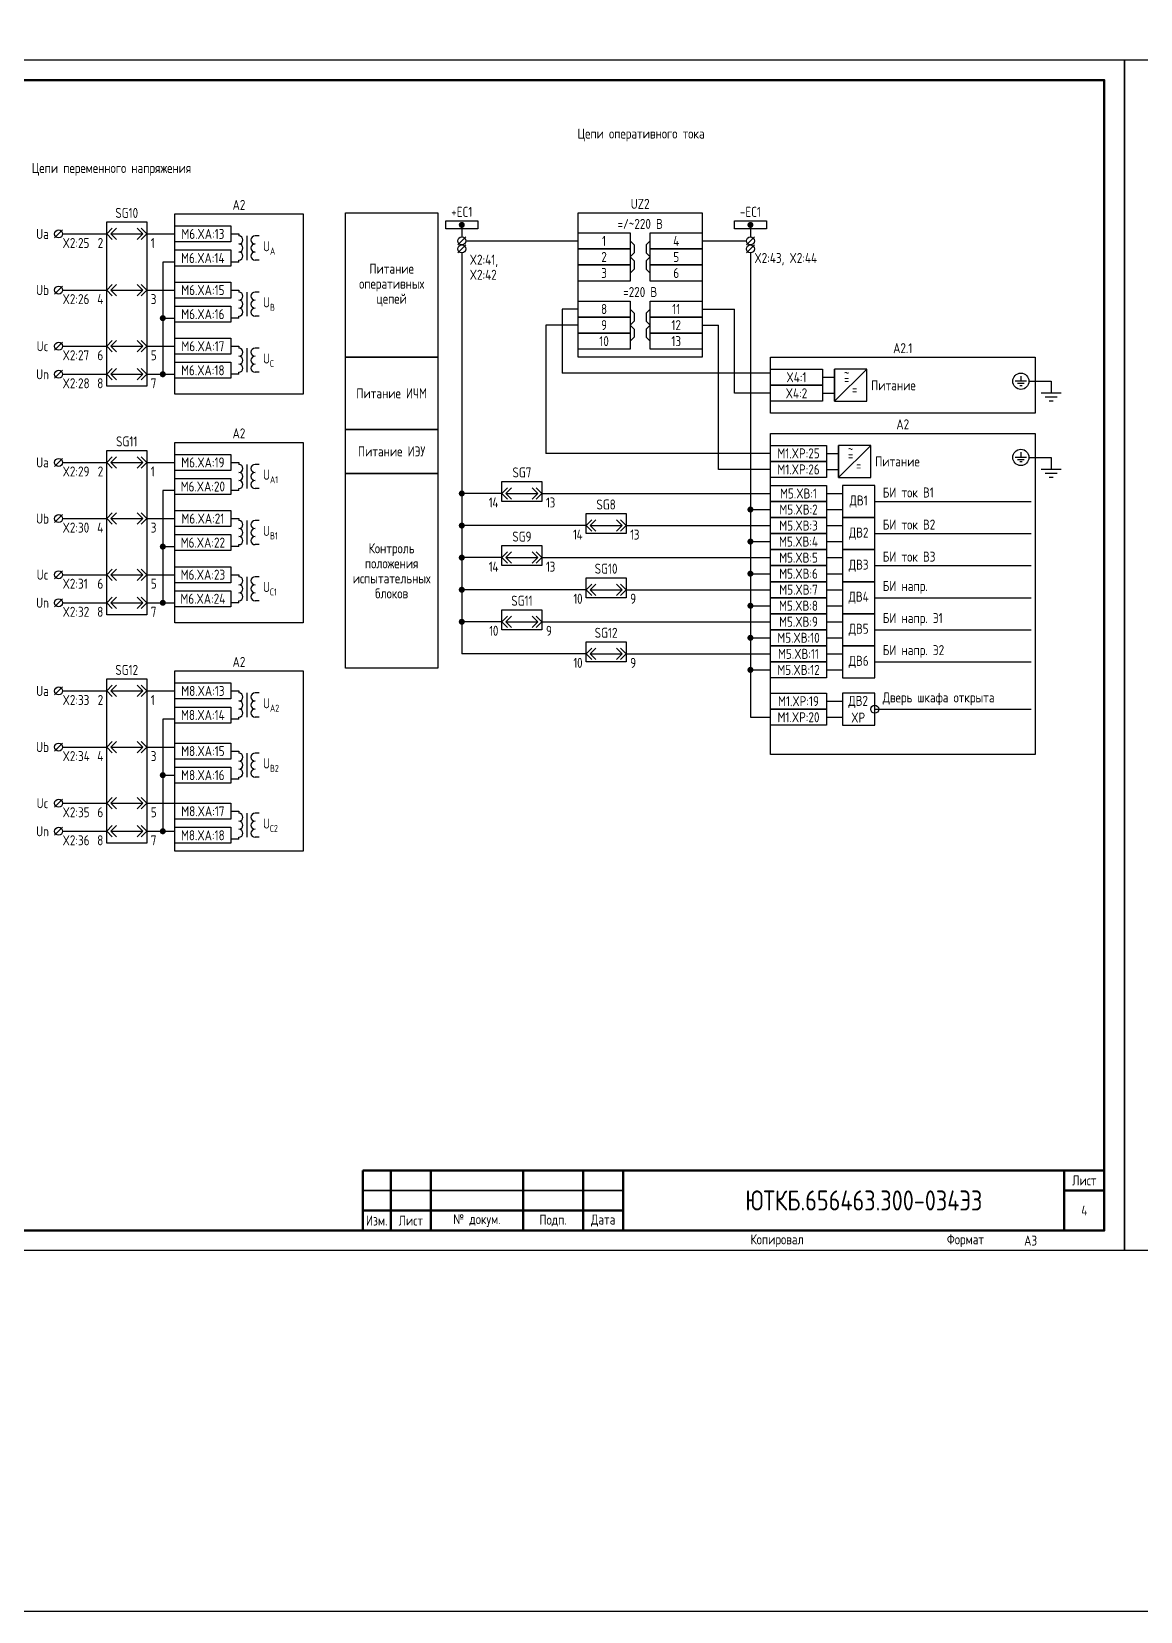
# Model space of a CAD drawing. Header units: millimetres. Extents: x -1102 to 3953, y -90 to 618.
# Drawn here: x 1407.4 to 1684, y -90 to 304.1 of the extents above; entities that cross this region are included whole.
import ezdxf

# ---------------------------------------------------------------- set-up
doc = ezdxf.new("R2010")
doc.units = ezdxf.units.MM
doc.styles.add('Gost_type_A', font='GOST_A.TTF')

# ---------------------------------------------------------------- blocks, each defined once
blk = doc.blocks.new('Формат_А3')
blk.add_lwpolyline([(-420, 297), (0, 297), (0, 0), (-420, 0)], close=True)
at = {"lineweight": 50}
blk.add_lwpolyline([(-400, 292), (-5, 292), (-5, 5), (-400, 5)], close=True, dxfattribs=at)
blk = doc.blocks.new('Штамп малый нижний')
at = {"lineweight": 50}
for points in [[(-185, 15), (-178, 15), (-178, 5), (-185, 5)], [(-178, 15), (-168, 15), (-168, 5), (-178, 5)], [(-168, 15), (-145, 15), (-145, 5), (-168, 5)], [(-145, 15), (-130, 15), (-130, 5), (-145, 5)], [(-130, 15), (-120, 15), (-120, 5), (-130, 5)], [(-120, 15), (-10, 15), (-10, 0), (-120, 0)], [(-10, 15), (0, 15), (0, 10), (-10, 10)], [(-10, 10), (0, 10), (0, 0), (-10, 0)], [(-185, 5), (-178, 5), (-178, 0), (-185, 0)], [(-178, 5), (-168, 5), (-168, 0), (-178, 0)], [(-168, 5), (-145, 5), (-145, 0), (-168, 0)], [(-145, 5), (-130, 5), (-130, 0), (-145, 0)], [(-130, 5), (-120, 5), (-120, 0), (-130, 0)]]:
    blk.add_lwpolyline(points, close=True, dxfattribs=at)
for points in [[(-185, 15), (-178, 15), (-178, 10), (-185, 10)], [(-178, 15), (-168, 15), (-168, 10), (-178, 10)], [(-168, 15), (-145, 15), (-145, 10), (-168, 10)], [(-145, 15), (-130, 15), (-130, 10), (-145, 10)], [(-130, 15), (-120, 15), (-120, 10), (-130, 10)], [(-185, 10), (-178, 10), (-178, 5), (-185, 5)], [(-178, 10), (-168, 10), (-168, 5), (-178, 5)], [(-168, 10), (-145, 10), (-145, 5), (-168, 5)], [(-145, 10), (-130, 10), (-130, 5), (-145, 5)], [(-130, 10), (-120, 10), (-120, 5), (-130, 5)]]:
    blk.add_lwpolyline(points, close=True)
at = {"char_height": 2.5, "style": 'Gost_type_A'}
for s, insert, width, attachment_point in [('Лист', (-5, 12.5), 10, 5), ('№ докум.', (-156.5, 2.5), 23, 5), ('Подп.', (-137.5, 2.5), 15, 5), ('Дата', (-125, 2.5), 10, 5), ('Изм.', (-181.5, 2.5), 7, 5), ('Лист', (-173, 2.5), 10, 5), ('Копировал', (-75, -2.53), 13.1202, 6), ('Формат', (-30, -2.53), 13.1202, 6)]:
    blk.add_mtext(s, dxfattribs=dict(at, insert=insert, width=width, attachment_point=attachment_point))
blk = doc.blocks.new('БИ_разъем')
for p, q in [((0, 0), (1.41, 1.41)), ((0, 0), (1.41, 1.41)), ((0, 0), (1.41, -1.41)), ((0, 0), (1.41, -1.41)), ((1, 0), (2.41, 1.41)), ((1, 0), (2.41, -1.41)), ((1, 0), (9, 0)), ((9, 0), (7.59, 1.41)), ((9, 0), (7.59, -1.41)), ((10, 0), (8.59, 1.41)), ((10, 0), (8.59, 1.41)), ((10, 0), (8.59, -1.41)), ((10, 0), (8.59, -1.41))]:
    blk.add_line(p, q)
blk = doc.blocks.new('POINT')
at = {"const_width": 0.75}
blk.add_lwpolyline([(-0.375, 0, 1), (0.375, 0, 1)], format="xyb", close=True, dxfattribs=at)
blk = doc.blocks.new('Шинка')
blk.add_lwpolyline([(-4, 1), (4, 1), (4, -1), (-4, -1)], close=True)
blk.add_blockref('POINT', (0, 0))

msp = doc.modelspace()

# ---------------------------------------------------------------- linework, layer by layer
for p, q in [((1415.14, 254.6), (1413.14, 252.6)), ((1415.14, 253.6), (1426.14, 253.6)), ((1436.14, 253.6), (1443.14, 253.6)), ((1515.72, 252.86), (1513.72, 250.86)), ((1514.72, 255.86), (1514.72, 252.86)), ((1587.72, 252.86), (1585.72, 250.86)), ((1586.72, 255.86), (1586.72, 252.86)), ((1515.72, 250.86), (1513.72, 248.86)), ((1514.72, 248.86), (1514.72, 148.86)), ((1515.72, 251.86), (1543.72, 251.86)), ((1574.72, 251.86), (1585.72, 251.86)), ((1587.72, 250.86), (1585.72, 248.86)), ((1586.72, 248.86), (1586.72, 133.05)), ((1443.14, 246.6), (1440.14, 246.6)), ((1440.14, 246.6), (1440.14, 218.6)), ((1415.14, 240.6), (1413.14, 238.6)), ((1415.15, 239.6), (1425.98, 239.6)), ((1436.31, 239.6), (1443.14, 239.6)), ((1440.14, 232.6), (1443.14, 232.6)), ((1543.72, 234.86), (1539.72, 234.86)), ((1539.72, 234.86), (1539.72, 218.86)), ((1574.72, 234.86), (1582.72, 234.86)), ((1582.72, 213.86), (1582.72, 234.86)), ((1535.72, 230.86), (1535.72, 198.86)), ((1543.72, 230.86), (1535.72, 230.86)), ((1574.72, 230.86), (1578.72, 230.86)), ((1578.72, 194.86), (1578.72, 230.86)), ((1415.14, 226.6), (1413.14, 224.6)), ((1415.15, 225.6), (1425.98, 225.6)), ((1436.31, 225.6), (1443.14, 225.6)), ((1415.14, 219.6), (1413.14, 217.6)), ((1415.15, 218.6), (1425.98, 218.6)), ((1436.31, 218.6), (1443.14, 218.6)), ((1591.72, 218.86), (1539.72, 218.86)), ((1607.72, 211.86), (1607.72, 219.86)), ((1607.72, 211.86), (1615.72, 219.86)), ((1656.2, 216.86), (1661.72, 216.86)), ((1591.72, 213.86), (1582.72, 213.86)), ((1415.14, 197.6), (1413.14, 195.6)), ((1591.72, 198.86), (1535.72, 198.86)), ((1608.72, 192.86), (1608.72, 200.86)), ((1608.72, 192.86), (1616.72, 200.86)), ((1656.2, 197.86), (1661.72, 197.86)), ((1415.14, 196.6), (1426.14, 196.6)), ((1436.14, 196.6), (1443.14, 196.6)), ((1591.72, 194.86), (1578.72, 194.86)), ((1443.14, 189.6), (1440.14, 189.6)), ((1440.14, 189.6), (1440.14, 161.6)), ((1524.72, 188.86), (1514.72, 188.86)), ((1534.72, 188.86), (1591.72, 188.86)), ((1605.72, 188.86), (1609.72, 188.86)), ((1617.72, 186.86), (1656.72, 186.86)), ((1415.14, 183.6), (1413.14, 181.6)), ((1415.15, 182.6), (1425.98, 182.6)), ((1436.31, 182.6), (1443.14, 182.6)), ((1586.72, 184.86), (1591.72, 184.86)), ((1605.72, 184.86), (1609.72, 184.86)), ((1545.72, 180.86), (1514.72, 180.86)), ((1555.72, 180.86), (1591.72, 180.86)), ((1605.72, 180.86), (1609.72, 180.86)), ((1617.72, 178.86), (1656.72, 178.86)), ((1440.14, 175.6), (1443.14, 175.6)), ((1586.72, 176.86), (1591.72, 176.86)), ((1605.72, 176.86), (1609.72, 176.86)), ((1415.14, 169.6), (1413.14, 167.6)), ((1524.72, 172.86), (1514.72, 172.86)), ((1534.72, 172.86), (1591.72, 172.86)), ((1605.72, 172.86), (1609.72, 172.86)), ((1617.72, 170.86), (1656.72, 170.86)), ((1415.15, 168.6), (1425.98, 168.6)), ((1436.31, 168.6), (1443.14, 168.6)), ((1586.72, 168.86), (1591.72, 168.86)), ((1605.72, 168.86), (1609.72, 168.86)), ((1415.14, 162.6), (1413.14, 160.6)), ((1415.15, 161.6), (1425.98, 161.6)), ((1436.31, 161.6), (1443.14, 161.6)), ((1545.72, 164.86), (1514.72, 164.86)), ((1555.72, 164.86), (1591.72, 164.86)), ((1605.72, 164.86), (1609.72, 164.86)), ((1617.72, 162.86), (1656.72, 162.86)), ((1586.72, 160.86), (1591.72, 160.86)), ((1605.72, 160.86), (1609.72, 160.86)), ((1524.72, 156.86), (1514.72, 156.86)), ((1534.72, 156.86), (1591.72, 156.86)), ((1605.72, 156.86), (1609.72, 156.86)), ((1617.72, 154.86), (1656.72, 154.86)), ((1586.72, 152.86), (1591.72, 152.86)), ((1605.72, 152.86), (1609.72, 152.86)), ((1545.72, 148.86), (1514.72, 148.86)), ((1555.72, 148.86), (1591.72, 148.86)), ((1605.72, 148.86), (1609.72, 148.86)), ((1617.72, 146.86), (1656.72, 146.86)), ((1586.72, 144.86), (1591.72, 144.86)), ((1605.72, 144.86), (1609.72, 144.86)), ((1415.14, 140.6), (1413.14, 138.6)), ((1415.14, 139.6), (1426.14, 139.6)), ((1436.14, 139.6), (1443.14, 139.6)), ((1605.72, 137.05), (1609.72, 137.05)), ((1617.72, 135.05), (1656.72, 135.05)), ((1443.14, 132.6), (1440.14, 132.6)), ((1440.14, 132.6), (1440.14, 104.6)), ((1586.72, 133.05), (1591.72, 133.05)), ((1605.72, 133.05), (1609.72, 133.05)), ((1415.14, 126.6), (1413.14, 124.6)), ((1415.15, 125.6), (1425.98, 125.6)), ((1436.31, 125.6), (1443.14, 125.6)), ((1440.14, 118.6), (1443.14, 118.6)), ((1415.14, 112.6), (1413.14, 110.6)), ((1415.15, 111.6), (1425.98, 111.6)), ((1436.31, 111.6), (1443.14, 111.6)), ((1415.14, 105.6), (1413.14, 103.6)), ((1415.15, 104.6), (1425.98, 104.6)), ((1436.31, 104.6), (1443.14, 104.6))]:
    msp.add_line(p, q)
at = {"ltscale": 4}
for p, q in [((1457.14, 253.6), (1459.14, 253.6)), ((1459.14, 253.6), (1459.14, 253.1)), ((1459.14, 253.6), (1459.14, 253.1)), ((1461.14, 253.1), (1461.14, 249.1)), ((1464.14, 253.1), (1463.14, 253.1)), ((1461.14, 251.1), (1461.14, 247.1)), ((1459.14, 246.6), (1457.14, 246.6)), ((1459.14, 246.6), (1459.14, 247.1)), ((1464.14, 247.1), (1463.14, 247.1)), ((1457.14, 239.6), (1459.14, 239.6)), ((1459.14, 239.6), (1459.14, 239.1)), ((1459.14, 239.6), (1459.14, 239.1)), ((1461.14, 239.1), (1461.14, 235.1)), ((1461.14, 237.1), (1461.14, 233.1)), ((1464.14, 239.1), (1463.14, 239.1)), ((1459.14, 232.6), (1457.14, 232.6)), ((1459.14, 232.6), (1459.14, 233.1)), ((1464.14, 233.1), (1463.14, 233.1)), ((1457.14, 225.6), (1459.14, 225.6)), ((1459.14, 225.6), (1459.14, 225.1)), ((1459.14, 225.6), (1459.14, 225.1)), ((1461.14, 225.1), (1461.14, 221.1)), ((1464.14, 225.1), (1463.14, 225.1)), ((1461.14, 223.1), (1461.14, 219.1)), ((1459.14, 218.6), (1457.14, 218.6)), ((1459.14, 218.6), (1459.14, 219.1)), ((1464.14, 219.1), (1463.14, 219.1)), ((1604.72, 217.86), (1607.72, 217.86)), ((1604.72, 213.86), (1607.72, 213.86)), ((1605.72, 198.86), (1608.72, 198.86)), ((1457.14, 196.6), (1459.14, 196.6)), ((1459.14, 196.6), (1459.14, 196.1)), ((1459.14, 196.6), (1459.14, 196.1)), ((1461.14, 196.1), (1461.14, 192.1)), ((1461.14, 194.1), (1461.14, 190.1)), ((1464.14, 196.1), (1463.14, 196.1)), ((1605.72, 194.86), (1608.72, 194.86)), ((1459.14, 189.6), (1457.14, 189.6)), ((1459.14, 189.6), (1459.14, 190.1)), ((1464.14, 190.1), (1463.14, 190.1)), ((1457.14, 182.6), (1459.14, 182.6)), ((1459.14, 182.6), (1459.14, 182.1)), ((1459.14, 182.6), (1459.14, 182.1)), ((1461.14, 182.1), (1461.14, 178.1)), ((1464.14, 182.1), (1463.14, 182.1)), ((1461.14, 180.1), (1461.14, 176.1)), ((1459.14, 175.6), (1457.14, 175.6)), ((1459.14, 175.6), (1459.14, 176.1)), ((1464.14, 176.1), (1463.14, 176.1)), ((1457.14, 168.6), (1459.14, 168.6)), ((1459.14, 168.6), (1459.14, 168.1)), ((1459.14, 168.6), (1459.14, 168.1)), ((1461.14, 168.1), (1461.14, 164.1)), ((1461.14, 166.1), (1461.14, 162.1)), ((1464.14, 168.1), (1463.14, 168.1)), ((1459.14, 161.6), (1457.14, 161.6)), ((1459.14, 161.6), (1459.14, 162.1)), ((1464.14, 162.1), (1463.14, 162.1)), ((1457.14, 139.6), (1459.14, 139.6)), ((1459.14, 139.6), (1459.14, 139.1)), ((1459.14, 139.6), (1459.14, 139.1)), ((1461.14, 139.1), (1461.14, 135.1)), ((1464.14, 139.1), (1463.14, 139.1)), ((1461.14, 137.1), (1461.14, 133.1)), ((1459.14, 132.6), (1457.14, 132.6)), ((1459.14, 132.6), (1459.14, 133.1)), ((1464.14, 133.1), (1463.14, 133.1)), ((1457.14, 124.6), (1459.14, 124.6)), ((1459.14, 124.6), (1459.14, 124.1)), ((1459.14, 124.6), (1459.14, 124.1)), ((1461.14, 124.1), (1461.14, 120.1)), ((1464.14, 124.1), (1463.14, 124.1)), ((1461.14, 122.1), (1461.14, 118.1)), ((1459.14, 117.6), (1457.14, 117.6)), ((1459.14, 117.6), (1459.14, 118.1)), ((1464.14, 118.1), (1463.14, 118.1)), ((1457.14, 109.6), (1459.14, 109.6)), ((1459.14, 109.6), (1459.14, 109.1)), ((1459.14, 109.6), (1459.14, 109.1)), ((1461.14, 109.1), (1461.14, 105.1)), ((1461.14, 107.1), (1461.14, 103.1)), ((1464.14, 109.1), (1463.14, 109.1)), ((1459.14, 102.6), (1457.14, 102.6)), ((1459.14, 102.6), (1459.14, 103.1)), ((1464.14, 103.1), (1463.14, 103.1))]:
    msp.add_line(p, q, dxfattribs=at)
at = {"ltscale": 4.32}
for p, q in [((1655.61, 216.86), (1652.76, 216.86)), ((1654.18, 218.14), (1654.18, 216.86)), ((1661.72, 216.86), (1661.72, 213.86)), ((1655.04, 216.29), (1653.33, 216.29)), ((1654.47, 215.72), (1653.9, 215.72)), ((1664.22, 213.86), (1659.22, 213.86)), ((1663.22, 212.86), (1660.22, 212.86)), ((1662.22, 211.86), (1661.22, 211.86)), ((1655.61, 197.86), (1652.76, 197.86)), ((1655.04, 197.29), (1653.33, 197.29)), ((1654.18, 199.14), (1654.18, 197.86)), ((1661.72, 197.86), (1661.72, 194.86)), ((1654.47, 196.72), (1653.9, 196.72)), ((1664.22, 194.86), (1659.22, 194.86)), ((1663.22, 193.86), (1660.22, 193.86)), ((1662.22, 192.86), (1661.22, 192.86))]:
    msp.add_line(p, q, dxfattribs=at)
for points in [[(-1102, 618), (3953, 618), (3953, -90), (-1102, -90)], [(1426.14, 256.6), (1436.14, 256.6), (1436.14, 215.6), (1426.14, 215.6)], [(1443.14, 258.6), (1475.14, 258.6), (1475.14, 213.6), (1443.14, 213.6)], [(1508.72, 222.86), (1485.72, 222.86), (1485.72, 258.86), (1508.72, 258.86)], [(1543.72, 258.86), (1574.72, 258.86), (1574.72, 222.86), (1543.72, 222.86)], [(1443.14, 255.6), (1457.14, 255.6), (1457.14, 251.6), (1443.14, 251.6)], [(1543.72, 253.86), (1556.72, 253.86), (1556.72, 249.86), (1543.72, 249.86)], [(1561.72, 253.86), (1574.72, 253.86), (1574.72, 249.86), (1561.72, 249.86)], [(1443.14, 249.6), (1457.14, 249.6), (1457.14, 245.6), (1443.14, 245.6)], [(1543.72, 249.86), (1556.72, 249.86), (1556.72, 245.86), (1543.72, 245.86)], [(1561.72, 249.86), (1574.72, 249.86), (1574.72, 245.86), (1561.72, 245.86)], [(1543.72, 245.86), (1556.72, 245.86), (1556.72, 241.86), (1543.72, 241.86)], [(1561.72, 245.86), (1574.72, 245.86), (1574.72, 241.86), (1561.72, 241.86)], [(1443.14, 241.6), (1457.14, 241.6), (1457.14, 237.6), (1443.14, 237.6)], [(1543.72, 236.86), (1556.72, 236.86), (1556.72, 232.86), (1543.72, 232.86)], [(1561.72, 236.86), (1574.72, 236.86), (1574.72, 232.86), (1561.72, 232.86)], [(1443.14, 235.6), (1457.14, 235.6), (1457.14, 231.6), (1443.14, 231.6)], [(1543.72, 232.86), (1556.72, 232.86), (1556.72, 228.86), (1543.72, 228.86)], [(1561.72, 232.86), (1574.72, 232.86), (1574.72, 228.86), (1561.72, 228.86)], [(1543.72, 228.86), (1556.72, 228.86), (1556.72, 224.86), (1543.72, 224.86)], [(1561.72, 228.86), (1574.72, 228.86), (1574.72, 224.86), (1561.72, 224.86)], [(1443.14, 227.6), (1457.14, 227.6), (1457.14, 223.6), (1443.14, 223.6)], [(1443.14, 221.6), (1457.14, 221.6), (1457.14, 217.6), (1443.14, 217.6)], [(1508.72, 204.86), (1485.72, 204.86), (1485.72, 222.86), (1508.72, 222.86)], [(1591.72, 222.86), (1657.72, 222.86), (1657.72, 208.86), (1591.72, 208.86)], [(1591.72, 219.86), (1604.72, 219.86), (1604.72, 215.86), (1591.72, 215.86)], [(1591.72, 215.86), (1604.72, 215.86), (1604.72, 211.86), (1591.72, 211.86)], [(1443.14, 201.6), (1475.14, 201.6), (1475.14, 156.6), (1443.14, 156.6)], [(1508.72, 193.86), (1485.72, 193.86), (1485.72, 204.86), (1508.72, 204.86)], [(1591.72, 203.86), (1657.72, 203.86), (1657.72, 123.77), (1591.72, 123.77)], [(1426.14, 199.6), (1436.14, 199.6), (1436.14, 158.6), (1426.14, 158.6)], [(1443.14, 198.6), (1457.14, 198.6), (1457.14, 194.6), (1443.14, 194.6)], [(1591.72, 200.86), (1605.72, 200.86), (1605.72, 196.86), (1591.72, 196.86)], [(1508.72, 145.26), (1485.72, 145.26), (1485.72, 193.86), (1508.72, 193.86)], [(1591.72, 196.86), (1605.72, 196.86), (1605.72, 192.86), (1591.72, 192.86)], [(1443.14, 192.6), (1457.14, 192.6), (1457.14, 188.6), (1443.14, 188.6)], [(1524.72, 191.86), (1534.72, 191.86), (1534.72, 186.86), (1524.72, 186.86)], [(1591.72, 190.86), (1605.72, 190.86), (1605.72, 186.86), (1591.72, 186.86)], [(1591.72, 186.86), (1605.72, 186.86), (1605.72, 182.86), (1591.72, 182.86)], [(1443.14, 184.6), (1457.14, 184.6), (1457.14, 180.6), (1443.14, 180.6)], [(1545.72, 183.86), (1555.72, 183.86), (1555.72, 178.86), (1545.72, 178.86)], [(1591.72, 182.86), (1605.72, 182.86), (1605.72, 178.86), (1591.72, 178.86)], [(1443.14, 178.6), (1457.14, 178.6), (1457.14, 174.6), (1443.14, 174.6)], [(1591.72, 178.86), (1605.72, 178.86), (1605.72, 174.86), (1591.72, 174.86)], [(1524.72, 175.86), (1534.72, 175.86), (1534.72, 170.86), (1524.72, 170.86)], [(1591.72, 174.86), (1605.72, 174.86), (1605.72, 170.86), (1591.72, 170.86)], [(1443.14, 170.6), (1457.14, 170.6), (1457.14, 166.6), (1443.14, 166.6)], [(1591.72, 170.86), (1605.72, 170.86), (1605.72, 166.86), (1591.72, 166.86)], [(1545.72, 167.86), (1555.72, 167.86), (1555.72, 162.86), (1545.72, 162.86)], [(1591.72, 166.86), (1605.72, 166.86), (1605.72, 162.86), (1591.72, 162.86)], [(1443.14, 164.6), (1457.14, 164.6), (1457.14, 160.6), (1443.14, 160.6)], [(1591.72, 162.86), (1605.72, 162.86), (1605.72, 158.86), (1591.72, 158.86)], [(1524.72, 159.86), (1534.72, 159.86), (1534.72, 154.86), (1524.72, 154.86)], [(1591.72, 158.86), (1605.72, 158.86), (1605.72, 154.86), (1591.72, 154.86)], [(1591.72, 154.86), (1605.72, 154.86), (1605.72, 150.86), (1591.72, 150.86)], [(1545.72, 151.86), (1555.72, 151.86), (1555.72, 146.86), (1545.72, 146.86)], [(1591.72, 150.86), (1605.72, 150.86), (1605.72, 146.86), (1591.72, 146.86)], [(1591.72, 146.86), (1605.72, 146.86), (1605.72, 142.86), (1591.72, 142.86)], [(1426.14, 142.6), (1436.14, 142.6), (1436.14, 101.6), (1426.14, 101.6)], [(1443.14, 144.6), (1475.14, 144.6), (1475.14, 99.6), (1443.14, 99.6)], [(1443.14, 141.6), (1457.14, 141.6), (1457.14, 137.6), (1443.14, 137.6)], [(1591.72, 139.05), (1605.72, 139.05), (1605.72, 135.05), (1591.72, 135.05)], [(1443.14, 135.6), (1457.14, 135.6), (1457.14, 131.6), (1443.14, 131.6)], [(1591.72, 135.05), (1605.72, 135.05), (1605.72, 131.05), (1591.72, 131.05)], [(1443.14, 126.6), (1457.14, 126.6), (1457.14, 122.6), (1443.14, 122.6)], [(1443.14, 120.6), (1457.14, 120.6), (1457.14, 116.6), (1443.14, 116.6)], [(1443.14, 111.6), (1457.14, 111.6), (1457.14, 107.6), (1443.14, 107.6)], [(1443.14, 105.6), (1457.14, 105.6), (1457.14, 101.6), (1443.14, 101.6)]]:
    msp.add_lwpolyline(points, close=True)
for points in [[(1556.72, 251.86), (1557.72, 250.86), (1557.72, 248.86), (1556.72, 247.86)], [(1561.72, 251.86), (1560.72, 250.86), (1560.72, 248.86), (1561.72, 247.86)], [(1556.72, 247.86), (1557.72, 246.86), (1557.72, 244.86), (1556.72, 243.86)], [(1561.72, 247.86), (1560.72, 246.86), (1560.72, 244.86), (1561.72, 243.86)], [(1556.72, 234.86), (1557.72, 233.86), (1557.72, 231.86), (1556.72, 230.86)], [(1561.72, 234.86), (1560.72, 233.86), (1560.72, 231.86), (1561.72, 230.86)], [(1556.72, 230.86), (1557.72, 229.86), (1557.72, 227.86), (1556.72, 226.86)], [(1561.72, 230.86), (1560.72, 229.86), (1560.72, 227.86), (1561.72, 226.86)]]:
    msp.add_lwpolyline(points)
at = {"ltscale": 4}
for points in [[(1607.72, 211.86), (1615.72, 211.86), (1615.72, 219.86), (1607.72, 219.86)], [(1608.72, 192.86), (1616.72, 192.86), (1616.72, 200.86), (1608.72, 200.86)], [(1609.72, 182.86), (1617.72, 182.86), (1617.72, 190.86), (1609.72, 190.86)], [(1609.72, 174.86), (1617.72, 174.86), (1617.72, 182.86), (1609.72, 182.86)], [(1609.72, 166.86), (1617.72, 166.86), (1617.72, 174.86), (1609.72, 174.86)], [(1609.72, 158.86), (1617.72, 158.86), (1617.72, 166.86), (1609.72, 166.86)], [(1609.72, 150.86), (1617.72, 150.86), (1617.72, 158.86), (1609.72, 158.86)], [(1609.72, 142.86), (1617.72, 142.86), (1617.72, 150.86), (1609.72, 150.86)], [(1609.72, 131.05), (1617.72, 131.05), (1617.72, 139.05), (1609.72, 139.05)]]:
    msp.add_lwpolyline(points, close=True, dxfattribs=at)
for centre, radius in [((1414.14, 253.6), 1), ((1514.72, 251.86), 1), ((1586.72, 251.86), 1), ((1514.72, 249.86), 1), ((1586.72, 249.86), 1), ((1414.14, 239.6), 1), ((1414.14, 225.6), 1), ((1414.14, 218.6), 1), ((1654.18, 216.86), 2.02), ((1414.14, 196.6), 1), ((1654.18, 197.86), 2.02), ((1414.14, 182.6), 1), ((1414.14, 168.6), 1), ((1414.14, 161.6), 1), ((1414.14, 139.6), 1), ((1617.72, 135.05), 1), ((1414.14, 125.6), 1), ((1414.14, 111.6), 1), ((1414.14, 104.6), 1)]:
    msp.add_circle(centre, radius)
for centre, start, end in [((1459.14, 252.1), 270, 90), ((1463.14, 252.1), 90, 270), ((1463.14, 252.1), 90, 270), ((1459.14, 250.1), 270, 90), ((1459.14, 248.1), 270, 90), ((1463.14, 250.1), 90, 270), ((1463.14, 250.1), 90, 270), ((1463.14, 248.1), 90, 270), ((1459.14, 238.1), 270, 90), ((1459.14, 236.1), 270, 90), ((1463.14, 238.1), 90, 270), ((1463.14, 238.1), 90, 270), ((1463.14, 236.1), 90, 270), ((1463.14, 236.1), 90, 270), ((1459.14, 234.1), 270, 90), ((1463.14, 234.1), 90, 270), ((1459.14, 224.1), 270, 90), ((1463.14, 224.1), 90, 270), ((1463.14, 224.1), 90, 270), ((1459.14, 222.1), 270, 90), ((1459.14, 220.1), 270, 90), ((1463.14, 222.1), 90, 270), ((1463.14, 222.1), 90, 270), ((1463.14, 220.1), 90, 270), ((1459.14, 195.1), 270, 90), ((1459.14, 193.1), 270, 90), ((1463.14, 195.1), 90, 270), ((1463.14, 195.1), 90, 270), ((1463.14, 193.1), 90, 270), ((1463.14, 193.1), 90, 270), ((1459.14, 191.1), 270, 90), ((1463.14, 191.1), 90, 270), ((1459.14, 181.1), 270, 90), ((1463.14, 181.1), 90, 270), ((1463.14, 181.1), 90, 270), ((1459.14, 179.1), 270, 90), ((1459.14, 177.1), 270, 90), ((1463.14, 179.1), 90, 270), ((1463.14, 179.1), 90, 270), ((1463.14, 177.1), 90, 270), ((1459.14, 167.1), 270, 90), ((1459.14, 165.1), 270, 90), ((1463.14, 167.1), 90, 270), ((1463.14, 167.1), 90, 270), ((1463.14, 165.1), 90, 270), ((1463.14, 165.1), 90, 270), ((1459.14, 163.1), 270, 90), ((1463.14, 163.1), 90, 270), ((1459.14, 138.1), 270, 90), ((1463.14, 138.1), 90, 270), ((1463.14, 138.1), 90, 270), ((1459.14, 136.1), 270, 90), ((1459.14, 134.1), 270, 90), ((1463.14, 136.1), 90, 270), ((1463.14, 136.1), 90, 270), ((1463.14, 134.1), 90, 270), ((1459.14, 123.1), 270, 90), ((1463.14, 123.1), 90, 270), ((1463.14, 123.1), 90, 270), ((1459.14, 121.1), 270, 90), ((1459.14, 119.1), 270, 90), ((1463.14, 121.1), 90, 270), ((1463.14, 121.1), 90, 270), ((1463.14, 119.1), 90, 270), ((1459.14, 108.1), 270, 90), ((1459.14, 106.1), 270, 90), ((1463.14, 108.1), 90, 270), ((1463.14, 108.1), 90, 270), ((1463.14, 106.1), 90, 270), ((1463.14, 106.1), 90, 270), ((1459.14, 104.1), 270, 90), ((1463.14, 104.1), 90, 270)]:
    msp.add_arc(centre, 1, start, end, dxfattribs=at)

# ---------------------------------------------------------------- block references
for name, p in [('Формат_А3', (1680, 0)), ('Формат_А3', (2100, 0)), ('Шинка', (1514.72, 255.86)), ('Шинка', (1586.72, 255.86)), ('БИ_разъем', (1426.14, 253.6)), ('БИ_разъем', (1426.14, 239.6)), ('POINT', (1440.14, 232.6)), ('БИ_разъем', (1426.14, 225.6)), ('БИ_разъем', (1426.14, 218.6)), ('POINT', (1440.14, 218.6)), ('БИ_разъем', (1426.14, 196.6)), ('POINT', (1514.72, 188.86)), ('БИ_разъем', (1524.72, 188.86)), ('POINT', (1586.72, 184.86)), ('БИ_разъем', (1426.14, 182.6)), ('POINT', (1514.72, 180.86)), ('БИ_разъем', (1545.72, 180.86)), ('POINT', (1586.72, 176.86)), ('POINT', (1440.14, 175.6)), ('POINT', (1514.72, 172.86)), ('БИ_разъем', (1524.72, 172.86)), ('БИ_разъем', (1426.14, 168.6)), ('POINT', (1586.72, 168.86)), ('POINT', (1514.72, 164.86)), ('БИ_разъем', (1545.72, 164.86)), ('БИ_разъем', (1426.14, 161.6)), ('POINT', (1440.14, 161.6)), ('POINT', (1586.72, 160.86)), ('БИ_разъем', (1524.72, 156.86)), ('POINT', (1514.72, 156.86)), ('БИ_разъем', (1545.72, 148.86)), ('POINT', (1586.72, 152.86)), ('POINT', (1586.72, 144.86)), ('БИ_разъем', (1426.14, 139.6)), ('БИ_разъем', (1426.14, 125.6)), ('POINT', (1440.14, 118.6)), ('БИ_разъем', (1426.14, 111.6)), ('БИ_разъем', (1426.14, 104.6)), ('POINT', (1440.14, 104.6)), ('Штамп малый нижний', (1675, 5))]:
    msp.add_blockref(name, p)

# ---------------------------------------------------------------- texts
at = {"char_height": 2.5, "line_spacing_factor": 0.9, "style": 'Gost_type_A'}
for s, insert, width, attachment_point in [('Цепи оперативного тока', (1559.44, 278.31), 56, 5), ('Цепи переменного напряжения', (1427.34, 269.72), 288, 5), ('SG10', (1431.14, 257.6), 10, 8), ('A2', (1459.14, 259.6), 32, 8), ('UZ2', (1559.22, 259.86), 31, 8), ('=/~220 В', (1559.22, 254.86), 31, 8), ('Ua', (1410.14, 253.6), 6, 5), ('X2:25', (1415.14, 252.6), 10, 1), ('{\\T0.9;2}', (1425.14, 252.6), 5, 3), ('{\\T0.9;1}', (1437.14, 252.6), 5, 1), ('X2:41,\\PX2:42', (1516.7, 248.42), 16, 1), ('X2:43, X2:44', (1587.72, 248.86), 16, 1), ('Питание оперативных цепей', (1497.22, 240.86), 23, 5), ('Ub', (1410.14, 239.6), 6, 5), ('X2:26', (1415.14, 238.6), 10, 1), ('{\\T0.9;4}', (1425.14, 238.6), 5, 3), ('{\\T0.9;3}', (1437.14, 238.6), 5, 1), ('=220 В', (1559.22, 237.86), 31, 8), ('Uc', (1410.14, 225.6), 6, 5), ('A2.1', (1624.72, 223.86), 66, 8), ('X2:27', (1415.14, 224.6), 10, 1), ('{\\T0.9;6}', (1425.14, 224.6), 5, 3), ('{\\T0.9;5}', (1437.14, 224.6), 5, 1), ('Un', (1410.14, 218.6), 6, 5), ('X2:28', (1415.14, 217.6), 10, 1), ('{\\T0.9;8}', (1425.14, 217.6), 5, 3), ('{\\T0.9;7}', (1437.14, 217.6), 5, 1), ('Питание ИЧМ', (1497.22, 213.86), 23, 5), ('A2', (1459.14, 202.6), 32, 8), ('A2', (1624.72, 204.86), 66, 8), ('SG11', (1431.14, 200.6), 10, 8), ('Ua', (1410.14, 196.6), 6, 5), ('Питание ИЭУ', (1497.22, 199.36), 23, 5), ('X2:29', (1415.14, 195.6), 10, 1), ('{\\T0.9;2}', (1425.14, 195.6), 5, 3), ('{\\T0.9;1}', (1437.14, 195.6), 5, 1), ('SG7', (1529.72, 192.86), 10, 8), ('{\\T0.9;14}', (1523.72, 187.86), 5, 3), ('{\\T0.9;13}', (1535.72, 187.86), 5, 1), ('SG8', (1550.72, 184.86), 10, 8), ('Ub', (1410.14, 182.6), 6, 5), ('X2:30', (1415.14, 181.6), 10, 1), ('{\\T0.9;4}', (1425.14, 181.6), 5, 3), ('{\\T0.9;3}', (1437.14, 181.6), 5, 1), ('SG9', (1529.72, 176.86), 10, 8), ('{\\T0.9;14}', (1544.72, 179.86), 5, 3), ('{\\T0.9;13}', (1556.72, 179.86), 5, 1), ('Контроль положения\\Pиспытательных блоков', (1497.22, 169.56), 23, 5), ('Uc', (1410.14, 168.6), 6, 5), ('{\\T0.9;14}', (1523.72, 171.86), 5, 3), ('{\\T0.9;13}', (1535.72, 171.86), 5, 1), ('SG10', (1550.72, 168.86), 10, 8), ('X2:31', (1415.14, 167.6), 10, 1), ('{\\T0.9;6}', (1425.14, 167.6), 5, 3), ('{\\T0.9;5}', (1437.14, 167.6), 5, 1), ('Un', (1410.14, 161.6), 6, 5), ('SG11', (1529.72, 160.86), 10, 8), ('{\\T0.9;10}', (1544.72, 163.86), 5, 3), ('{\\T0.9;9}', (1556.72, 163.86), 5, 1), ('X2:32', (1415.14, 160.6), 10, 1), ('{\\T0.9;8}', (1425.14, 160.6), 5, 3), ('{\\T0.9;7}', (1437.14, 160.6), 5, 1), ('{\\T0.9;10}', (1523.72, 155.86), 5, 3), ('{\\T0.9;9}', (1535.72, 155.86), 5, 1), ('SG12', (1550.72, 152.86), 10, 8), ('SG12', (1431.14, 143.6), 10, 8), ('A2', (1459.14, 145.6), 32, 8), ('{\\T0.9;10}', (1544.72, 147.86), 5, 3), ('{\\T0.9;9}', (1556.72, 147.86), 5, 1), ('Ua', (1410.14, 139.6), 6, 5), ('X2:33', (1415.14, 138.6), 10, 1), ('{\\T0.9;2}', (1425.14, 138.6), 5, 3), ('{\\T0.9;1}', (1437.14, 138.6), 5, 1), ('Ub', (1410.14, 125.6), 6, 5), ('X2:34', (1415.14, 124.6), 10, 1), ('{\\T0.9;4}', (1425.14, 124.6), 5, 3), ('{\\T0.9;3}', (1437.14, 124.6), 5, 1), ('Uc', (1410.14, 111.6), 6, 5), ('X2:35', (1415.14, 110.6), 10, 1), ('{\\T0.9;6}', (1425.14, 110.6), 5, 3), ('{\\T0.9;5}', (1437.14, 110.6), 5, 1), ('Un', (1410.14, 104.6), 6, 5), ('X2:36', (1415.14, 103.6), 10, 1), ('{\\T0.9;8}', (1425.14, 103.6), 5, 3), ('{\\T0.9;7}', (1437.14, 103.6), 5, 1)]:
    msp.add_mtext(s, dxfattribs=dict(at, insert=insert, width=width, attachment_point=attachment_point))
at = {"style": 'Gost_type_A'}
for s, insert, char_height, width, attachment_point in [('+EC1', (1514.72, 257.86), 2.5, 10, 8), ('-EC1', (1586.72, 257.86), 2.5, 10, 8), ('M6.XA:13', (1450.14, 253.61), 2.5, 14, 5), ('1', (1550.21, 251.86), 2.5, 13, 5), ('4', (1568.21, 251.86), 2.5, 13, 5), ('M6.XA:14', (1450.13, 247.6), 2.5, 14.018, 5), ('\\A1;U{\\H0.7x;\\S^ А;}', (1465.14, 250.1), 2.5, 12, 4), ('2', (1550.21, 247.86), 2.5, 13, 5), ('5', (1568.21, 247.86), 2.5, 13, 5), ('3', (1550.21, 243.86), 2.5, 13, 5), ('6', (1568.21, 243.86), 2.5, 13, 5), ('M6.XA:15', (1450.14, 239.6), 2.5, 14, 5), ('\\A1;U{\\H0.7x;\\S^ В;}', (1465.14, 236.1), 2.5, 12, 4), ('M6.XA:16', (1450.13, 233.6), 2.5, 14.018, 5), ('8', (1550.21, 234.86), 2.5, 13, 5), ('11', (1568.21, 234.86), 2.5, 13, 5), ('9', (1550.21, 230.86), 2.5, 13, 5), ('12', (1568.21, 230.86), 2.5, 13, 5), ('M6.XA:17', (1450.14, 225.6), 2.5, 14, 5), ('10', (1550.21, 226.86), 2.5, 13, 5), ('13', (1568.21, 226.86), 2.5, 13, 5), ('M6.XA:18', (1450.13, 219.6), 2.5, 14.018, 5), ('\\A1;U{\\H0.7x;\\S^ С;}', (1465.14, 222.1), 2.5, 12, 4), ('X4:1', (1598.21, 217.86), 2.5, 13, 5), ('~', (1610.72, 218.9), 2.5, 2.7, 5), ('=', (1610.72, 217.4), 2.5, 6, 5), ('Питание', (1622.39, 215.85), 2.5, 11.3452, 5), ('X4:2', (1598.21, 213.86), 2.5, 13, 5), ('=', (1612.72, 214.86), 2.5, 6, 5), ('M6.XA:19', (1450.14, 196.6), 2.5, 14, 5), ('M1.XP:25', (1598.72, 198.86), 2.5, 13.9956, 5), ('~', (1611.72, 199.9), 2.5, 2.7, 5), ('=', (1611.72, 198.4), 2.5, 6, 5), ('Питание', (1623.39, 196.85), 2.5, 11.3452, 5), ('\\A1;U{\\H0.7x;\\S^ А1;}', (1465.14, 193.1), 2.5, 12, 4), ('M1.XP:26', (1598.72, 194.86), 2.5, 13.9956, 5), ('=', (1613.72, 195.86), 2.5, 6, 5), ('M6.XA:20', (1450.13, 190.6), 2.5, 14.018, 5), ('M5.XВ:1', (1598.72, 188.86), 2.5, 14, 5), ('БИ ток В1', (1619.72, 187.86), 2.5, 27.8465, 7), ('M5.XВ:2', (1598.72, 184.86), 2.5, 14, 5), ('ДВ1', (1613.72, 186.86), 2.5, 7.9998, 5), ('M6.XA:21', (1450.14, 182.6), 2.5, 14, 5), ('M5.XВ:3', (1598.72, 180.86), 2.5, 14, 5), ('БИ ток В2', (1619.72, 179.86), 2.5, 27.8465, 7), ('M6.XA:22', (1450.13, 176.6), 2.5, 14.018, 5), ('\\A1;U{\\H0.7x;\\S^ В1;}', (1465.14, 179.1), 2.5, 12, 4), ('M5.XВ:4', (1598.72, 176.86), 2.5, 14, 5), ('ДВ2', (1613.72, 178.86), 2.5, 7.9998, 5), ('M5.XВ:5', (1598.72, 172.86), 2.5, 14, 5), ('БИ ток В3', (1619.72, 171.86), 2.5, 31.722, 7), ('M6.XA:23', (1450.14, 168.6), 2.5, 14, 5), ('M5.XВ:6', (1598.72, 168.86), 2.5, 14, 5), ('ДВ3', (1613.72, 170.86), 2.5, 7.9998, 5), ('\\A1;U{\\H0.7x;\\S^ С1;}', (1465.14, 165.1), 2.5, 12, 4), ('M5.XВ:7', (1598.72, 164.86), 2.5, 14, 5), ('\\pxt5;БИ напр.', (1619.72, 163.86), 2.5, 35.3442, 7), ('M6.XA:24', (1450.13, 162.6), 2.5, 14.018, 5), ('M5.XВ:8', (1598.72, 160.86), 2.5, 14, 5), ('ДВ4', (1613.72, 162.86), 2.5, 7.9998, 5), ('M5.XВ:9', (1598.72, 156.86), 2.5, 14, 5), ('БИ напр. Э1', (1619.72, 155.86), 2.5, 33.6483, 7), ('M5.XВ:10', (1598.72, 152.86), 2.5, 14, 5), ('ДВ5', (1613.72, 154.86), 2.5, 7.9998, 5), ('M5.XВ:11', (1598.72, 148.86), 2.5, 14, 5), ('БИ напр. Э2', (1619.72, 147.86), 2.5, 33.6483, 7), ('M5.XВ:12', (1598.72, 144.86), 2.5, 14, 5), ('ДВ6', (1613.72, 146.86), 2.5, 7.9998, 5), ('M8.XA:13', (1450.14, 139.61), 2.5, 14, 5), ('M1.XP:19', (1598.72, 137.05), 2.5, 14, 5), ('ДВ2 XP', (1613.6, 135.05), 2.5, 7.7588, 5), ('Дверь шкафа открыта', (1619.72, 136.05), 2.5, 37, 7), ('M8.XA:14', (1450.13, 133.6), 2.5, 14.018, 5), ('\\A1;U{\\H0.7x;\\S^ А2;}', (1465.14, 136.1), 2.5, 12, 4), ('M1.XP:20', (1598.72, 133.05), 2.5, 14, 5), ('M8.XA:15', (1450.14, 124.6), 2.5, 14, 5), ('\\A1;U{\\H0.7x;\\S^ В2;}', (1465.14, 121.1), 2.5, 12, 4), ('M8.XA:16', (1450.13, 118.6), 2.5, 14.018, 5), ('M8.XA:17', (1450.14, 109.6), 2.5, 14, 5), ('\\A1;U{\\H0.7x;\\S^ С2;}', (1465.14, 106.1), 2.5, 12, 4), ('M8.XA:18', (1450.13, 103.6), 2.5, 14.018, 5), ('ЮТКБ.656463.300-034Э3', (1615, 12.5), 5, 120, 5), ('4', (1670, 10), 2.5, 10, 5), ('A3', (1655, 2.5), 2.5, 20, 4)]:
    msp.add_mtext(s, dxfattribs=dict(at, insert=insert, char_height=char_height, width=width, attachment_point=attachment_point))

doc.saveas('drawing.dxf')
